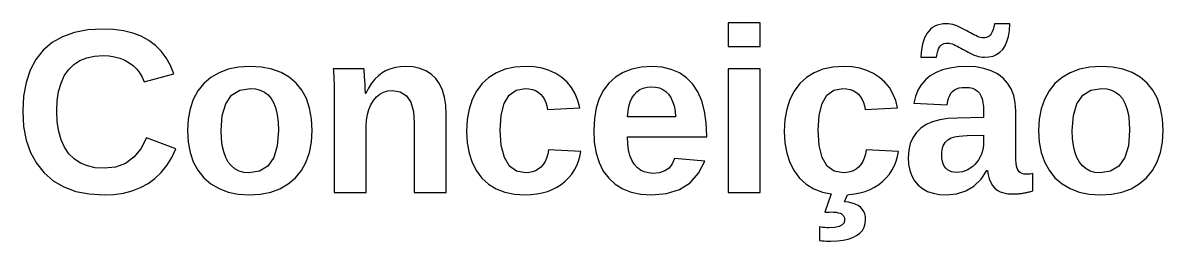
# Model space of a CAD drawing. Header units: metres. Extents: x 19 to 251, y 33 to 186.
# Drawn here: x 210.26 to 250.87, y 148.9 to 156.67 of the extents above; entities that cross this region are included whole.
import ezdxf

# ---------------------------------------------------------------- set-up
doc = ezdxf.new("R2010")
doc.units = ezdxf.units.M

msp = doc.modelspace()

# ---------------------------------------------------------------- linework, layer by layer
for p, q in [((212.577, 156.422), (212.102, 156.331)), ((213.104, 156.452), (212.577, 156.422)), ((213.493, 156.436), (213.104, 156.452)), ((213.852, 156.387), (213.493, 156.436)), ((214.18, 156.306), (213.852, 156.387)), ((236.519, 156.672), (235.375, 156.672)), ((235.375, 156.672), (235.375, 155.829)), ((236.519, 155.829), (236.519, 156.672)), ((242.523, 156.379), (242.466, 156.305)), ((242.587, 156.444), (242.523, 156.379)), ((242.659, 156.503), (242.587, 156.444)), ((242.738, 156.552), (242.659, 156.503)), ((242.828, 156.59), (242.738, 156.552)), ((242.927, 156.617), (242.828, 156.59)), ((243.036, 156.633), (242.927, 156.617)), ((243.155, 156.639), (243.036, 156.633)), ((243.228, 156.636), (243.155, 156.639)), ((243.302, 156.627), (243.228, 156.636)), ((243.375, 156.611), (243.302, 156.627)), ((243.448, 156.589), (243.375, 156.611)), ((243.521, 156.562), (243.448, 156.589)), ((243.594, 156.53), (243.521, 156.562)), ((243.666, 156.497), (243.594, 156.53)), ((243.737, 156.462), (243.666, 156.497)), ((243.806, 156.426), (243.737, 156.462)), ((243.875, 156.389), (243.806, 156.426)), ((243.943, 156.351), (243.875, 156.389)), ((244.008, 156.315), (243.943, 156.351)), ((244.783, 156.35), (244.751, 156.286)), ((244.813, 156.43), (244.783, 156.35)), ((244.84, 156.527), (244.813, 156.43)), ((244.864, 156.639), (244.84, 156.527)), ((245.413, 156.639), (244.864, 156.639)), ((245.358, 156.186), (245.394, 156.398)), ((245.394, 156.398), (245.413, 156.639)), ((211.31, 155.967), (210.993, 155.695)), ((211.68, 156.179), (211.31, 155.967)), ((212.102, 156.331), (211.68, 156.179)), ((214.479, 156.193), (214.18, 156.306)), ((214.748, 156.047), (214.479, 156.193)), ((214.987, 155.87), (214.748, 156.047)), ((242.335, 156.035), (242.303, 155.916)), ((242.372, 156.136), (242.335, 156.035)), ((242.415, 156.225), (242.372, 156.136)), ((242.466, 156.305), (242.415, 156.225)), ((243.024, 155.914), (243.075, 155.932)), ((243.075, 155.932), (243.132, 155.944)), ((243.132, 155.944), (243.196, 155.947)), ((243.196, 155.947), (243.246, 155.944)), ((243.246, 155.944), (243.298, 155.935)), ((243.298, 155.935), (243.353, 155.919)), ((244.072, 156.281), (244.008, 156.315)), ((244.134, 156.247), (244.072, 156.281)), ((244.195, 156.216), (244.134, 156.247)), ((244.253, 156.188), (244.195, 156.216)), ((244.309, 156.166), (244.253, 156.188)), ((244.362, 156.151), (244.309, 156.166)), ((244.413, 156.142), (244.362, 156.151)), ((244.461, 156.138), (244.413, 156.142)), ((244.523, 156.142), (244.461, 156.138)), ((244.58, 156.154), (244.523, 156.142)), ((244.631, 156.174), (244.58, 156.154)), ((244.676, 156.202), (244.631, 156.174)), ((244.715, 156.238), (244.676, 156.202)), ((244.751, 156.286), (244.715, 156.238)), ((245.239, 155.849), (245.307, 156.003)), ((245.307, 156.003), (245.358, 156.186)), ((210.993, 155.695), (210.73, 155.366)), ((215.195, 155.662), (214.987, 155.87)), ((215.374, 155.424), (215.195, 155.662)), ((235.375, 155.829), (236.519, 155.829)), ((242.255, 155.622), (242.24, 155.447)), ((242.276, 155.778), (242.255, 155.622)), ((242.303, 155.916), (242.276, 155.778)), ((242.797, 155.447), (242.821, 155.563)), ((242.821, 155.563), (242.847, 155.662)), ((242.847, 155.662), (242.876, 155.744)), ((242.876, 155.744), (242.908, 155.807)), ((242.908, 155.807), (242.941, 155.854)), ((242.941, 155.854), (242.98, 155.887)), ((242.98, 155.887), (243.024, 155.914)), ((243.353, 155.919), (243.411, 155.898)), ((243.411, 155.898), (243.47, 155.87)), ((243.47, 155.87), (243.532, 155.838)), ((243.532, 155.838), (243.595, 155.805)), ((243.595, 155.805), (243.66, 155.771)), ((243.66, 155.771), (243.726, 155.735)), ((243.726, 155.735), (243.794, 155.697)), ((243.794, 155.697), (243.863, 155.66)), ((243.863, 155.66), (243.932, 155.623)), ((243.932, 155.623), (244.003, 155.589)), ((244.003, 155.589), (244.074, 155.556)), ((244.074, 155.556), (244.146, 155.524)), ((244.811, 155.491), (244.941, 155.546)), ((244.941, 155.546), (245.055, 155.624)), ((245.055, 155.624), (245.155, 155.723)), ((245.155, 155.723), (245.239, 155.849)), ((210.73, 155.366), (210.526, 154.985)), ((211.894, 155.003), (212.078, 155.185)), ((212.078, 155.185), (212.294, 155.326)), ((212.294, 155.326), (212.541, 155.427)), ((212.541, 155.427), (212.819, 155.488)), ((212.819, 155.488), (213.129, 155.508)), ((213.129, 155.508), (213.336, 155.498)), ((213.336, 155.498), (213.533, 155.467)), ((213.533, 155.467), (213.718, 155.416)), ((213.718, 155.416), (213.892, 155.345)), ((213.892, 155.345), (214.054, 155.254)), ((214.054, 155.254), (214.201, 155.145)), ((214.201, 155.145), (214.327, 155.022)), ((215.521, 155.156), (215.374, 155.424)), ((215.639, 154.857), (215.521, 155.156)), ((223.895, 155.121), (223.707, 155.112)), ((224.162, 155.104), (223.895, 155.121)), ((242.24, 155.447), (242.797, 155.447)), ((244.146, 155.524), (244.218, 155.496)), ((244.218, 155.496), (244.29, 155.475)), ((244.29, 155.475), (244.362, 155.459)), ((244.362, 155.459), (244.434, 155.45)), ((244.434, 155.45), (244.506, 155.447)), ((244.506, 155.447), (244.666, 155.458)), ((244.666, 155.458), (244.811, 155.491)), ((210.526, 154.985), (210.381, 154.551)), ((211.624, 154.525), (211.742, 154.783)), ((211.742, 154.783), (211.894, 155.003)), ((214.327, 155.022), (214.433, 154.885)), ((214.433, 154.885), (214.517, 154.733)), ((214.517, 154.733), (214.581, 154.568)), ((214.581, 154.568), (215.639, 154.857)), ((216.964, 154.728), (216.711, 154.509)), ((217.255, 154.898), (216.964, 154.728)), ((217.582, 155.02), (217.255, 154.898)), ((217.948, 155.093), (217.582, 155.02)), ((218.351, 155.117), (217.948, 155.093)), ((218.761, 155.094), (218.351, 155.117)), ((219.132, 155.023), (218.761, 155.094)), ((219.461, 154.906), (219.132, 155.023)), ((219.749, 154.741), (219.461, 154.906)), ((219.996, 154.529), (219.749, 154.741)), ((222.41, 155.036), (221.32, 155.036)), ((221.32, 155.036), (221.325, 154.962)), ((221.325, 154.962), (221.329, 154.885)), ((221.329, 154.885), (221.334, 154.804)), ((221.334, 154.804), (221.338, 154.719)), ((221.338, 154.719), (221.342, 154.631)), ((222.415, 154.995), (222.41, 155.036)), ((222.421, 154.933), (222.415, 154.995)), ((222.428, 154.85), (222.421, 154.933)), ((222.435, 154.747), (222.428, 154.85)), ((222.443, 154.623), (222.435, 154.747)), ((222.926, 154.791), (222.8, 154.667)), ((223.061, 154.893), (222.926, 154.791)), ((223.207, 154.975), (223.061, 154.893)), ((223.363, 155.039), (223.207, 154.975)), ((223.529, 155.085), (223.363, 155.039)), ((223.707, 155.112), (223.529, 155.085)), ((224.403, 155.052), (224.162, 155.104)), ((224.618, 154.966), (224.403, 155.052)), ((224.807, 154.845), (224.618, 154.966)), ((224.969, 154.69), (224.807, 154.845)), ((226.854, 154.728), (226.616, 154.509)), ((227.129, 154.898), (226.854, 154.728)), ((227.441, 155.02), (227.129, 154.898)), ((227.789, 155.093), (227.441, 155.02)), ((228.175, 155.117), (227.789, 155.093)), ((228.475, 155.102), (228.175, 155.117)), ((228.753, 155.055), (228.475, 155.102)), ((229.011, 154.977), (228.753, 155.055)), ((229.246, 154.867), (229.011, 154.977)), ((229.46, 154.727), (229.246, 154.867)), ((229.649, 154.559), (229.46, 154.727)), ((231.369, 154.742), (231.134, 154.531)), ((231.639, 154.906), (231.369, 154.742)), ((231.946, 155.023), (231.639, 154.906)), ((232.289, 155.094), (231.946, 155.023)), ((232.668, 155.117), (232.289, 155.094)), ((233.029, 155.092), (232.668, 155.117)), ((233.355, 155.017), (233.029, 155.092)), ((233.645, 154.891), (233.355, 155.017)), ((233.899, 154.715), (233.645, 154.891)), ((234.117, 154.489), (233.899, 154.715)), ((236.519, 155.036), (235.375, 155.036)), ((235.375, 155.036), (235.375, 150.633)), ((236.519, 150.633), (236.519, 155.036)), ((238.167, 154.728), (237.929, 154.509)), ((238.442, 154.898), (238.167, 154.728)), ((238.754, 155.02), (238.442, 154.898)), ((239.102, 155.093), (238.754, 155.02)), ((239.488, 155.117), (239.102, 155.093)), ((239.788, 155.102), (239.488, 155.117)), ((240.066, 155.055), (239.788, 155.102)), ((240.324, 154.977), (240.066, 155.055)), ((240.559, 154.867), (240.324, 154.977)), ((240.773, 154.727), (240.559, 154.867)), ((240.962, 154.559), (240.773, 154.727)), ((242.579, 154.786), (242.403, 154.641)), ((242.784, 154.905), (242.579, 154.786)), ((243.017, 154.998), (242.784, 154.905)), ((243.278, 155.064), (243.017, 154.998)), ((243.567, 155.104), (243.278, 155.064)), ((243.883, 155.117), (243.567, 155.104)), ((244.202, 155.101), (243.883, 155.117)), ((244.489, 155.051), (244.202, 155.101)), ((244.747, 154.969), (244.489, 155.051)), ((244.973, 154.854), (244.747, 154.969)), ((245.169, 154.706), (244.973, 154.854)), ((247.271, 154.728), (247.018, 154.509)), ((247.561, 154.898), (247.271, 154.728)), ((247.889, 155.02), (247.561, 154.898)), ((248.255, 155.093), (247.889, 155.02)), ((248.658, 155.117), (248.255, 155.093)), ((249.068, 155.094), (248.658, 155.117)), ((249.438, 155.023), (249.068, 155.094)), ((249.768, 154.906), (249.438, 155.023)), ((250.056, 154.741), (249.768, 154.906)), ((250.303, 154.529), (250.056, 154.741)), ((210.381, 154.551), (210.293, 154.065)), ((211.54, 154.229), (211.624, 154.525)), ((216.711, 154.509), (216.5, 154.247)), ((217.992, 154.272), (218.367, 154.332)), ((218.367, 154.332), (218.553, 154.318)), ((218.553, 154.318), (218.72, 154.275)), ((220.201, 154.274), (219.996, 154.529)), ((221.342, 154.631), (221.346, 154.536)), ((221.346, 154.536), (221.349, 154.43)), ((221.349, 154.43), (221.351, 154.314)), ((221.351, 154.314), (221.352, 154.188)), ((222.45, 154.497), (222.443, 154.623)), ((222.456, 154.388), (222.45, 154.497)), ((222.46, 154.296), (222.456, 154.388)), ((222.577, 154.352), (222.479, 154.161)), ((222.684, 154.52), (222.577, 154.352)), ((222.8, 154.667), (222.684, 154.52)), ((225.104, 154.502), (224.969, 154.69)), ((225.209, 154.281), (225.104, 154.502)), ((226.616, 154.509), (226.419, 154.246)), ((227.832, 154.273), (228.15, 154.332)), ((228.15, 154.332), (228.287, 154.324)), ((228.287, 154.324), (228.411, 154.3)), ((229.807, 154.367), (229.649, 154.559)), ((229.935, 154.151), (229.807, 154.367)), ((231.134, 154.531), (230.939, 154.277)), ((232.235, 154.296), (232.359, 154.352)), ((232.359, 154.352), (232.498, 154.386)), ((232.498, 154.386), (232.652, 154.397)), ((232.652, 154.397), (232.797, 154.386)), ((232.797, 154.386), (232.93, 154.354)), ((232.93, 154.354), (233.05, 154.301)), ((234.297, 154.214), (234.117, 154.489)), ((237.929, 154.509), (237.732, 154.246)), ((239.145, 154.273), (239.463, 154.332)), ((239.463, 154.332), (239.6, 154.324)), ((239.6, 154.324), (239.724, 154.3)), ((241.12, 154.367), (240.962, 154.559)), ((241.247, 154.151), (241.12, 154.367)), ((242.256, 154.471), (242.138, 154.276)), ((242.403, 154.641), (242.256, 154.471)), ((243.435, 154.284), (243.514, 154.325)), ((243.514, 154.325), (243.608, 154.354)), ((243.608, 154.354), (243.714, 154.371)), ((243.714, 154.371), (243.835, 154.377)), ((243.835, 154.377), (243.964, 154.368)), ((243.964, 154.368), (244.077, 154.343)), ((244.077, 154.343), (244.176, 154.301)), ((245.332, 154.528), (245.169, 154.706)), ((245.458, 154.322), (245.332, 154.528)), ((245.548, 154.089), (245.458, 154.322)), ((247.018, 154.509), (246.807, 154.247)), ((248.299, 154.272), (248.674, 154.332)), ((248.674, 154.332), (248.86, 154.318)), ((248.86, 154.318), (249.027, 154.275)), ((250.508, 154.274), (250.303, 154.529)), ((210.293, 154.065), (210.264, 153.526)), ((211.49, 153.897), (211.54, 154.229)), ((216.336, 153.95), (216.219, 153.616)), ((216.5, 154.247), (216.336, 153.95)), ((217.492, 153.794), (217.7, 154.093)), ((217.7, 154.093), (217.992, 154.272)), ((218.72, 154.275), (218.869, 154.205)), ((218.869, 154.205), (219, 154.105)), ((219, 154.105), (219.111, 153.978)), ((219.111, 153.978), (219.204, 153.819)), ((220.36, 153.977), (220.201, 154.274)), ((220.473, 153.639), (220.36, 153.977)), ((221.352, 154.188), (221.352, 154.051)), ((221.352, 154.051), (221.352, 150.633)), ((222.462, 154.22), (222.46, 154.296)), ((222.463, 154.161), (222.462, 154.22)), ((222.479, 154.161), (222.463, 154.161)), ((222.658, 153.756), (222.75, 153.907)), ((222.75, 153.907), (222.858, 154.035)), ((222.858, 154.035), (222.979, 154.135)), ((222.979, 154.135), (223.113, 154.206)), ((223.113, 154.206), (223.26, 154.249)), ((223.26, 154.249), (223.419, 154.263)), ((223.419, 154.263), (223.702, 154.216)), ((223.702, 154.216), (223.922, 154.077)), ((223.922, 154.077), (224.079, 153.845)), ((225.284, 154.029), (225.209, 154.281)), ((225.329, 153.745), (225.284, 154.029)), ((226.265, 153.945), (226.155, 153.605)), ((226.419, 154.246), (226.265, 153.945)), ((227.409, 153.8), (227.585, 154.096)), ((227.585, 154.096), (227.832, 154.273)), ((228.411, 154.3), (228.521, 154.26)), ((228.521, 154.26), (228.619, 154.203)), ((228.619, 154.203), (228.704, 154.131)), ((228.704, 154.131), (228.776, 154.045)), ((228.776, 154.045), (228.836, 153.948)), ((228.836, 153.948), (228.885, 153.84)), ((230.032, 153.912), (229.935, 154.151)), ((230.099, 153.648), (230.032, 153.912)), ((230.788, 153.982), (230.68, 153.647)), ((230.939, 154.277), (230.788, 153.982)), ((231.89, 153.856), (231.953, 153.995)), ((231.953, 153.995), (232.031, 154.116)), ((232.031, 154.116), (232.126, 154.217)), ((232.126, 154.217), (232.235, 154.296)), ((233.05, 154.301), (233.158, 154.227)), ((233.158, 154.227), (233.254, 154.131)), ((233.254, 154.131), (233.336, 154.013)), ((233.336, 154.013), (233.402, 153.875)), ((234.437, 153.892), (234.297, 154.214)), ((237.578, 153.945), (237.468, 153.605)), ((237.732, 154.246), (237.578, 153.945)), ((238.722, 153.8), (238.898, 154.096)), ((238.898, 154.096), (239.145, 154.273)), ((239.724, 154.3), (239.834, 154.26)), ((239.834, 154.26), (239.932, 154.203)), ((239.932, 154.203), (240.017, 154.131)), ((240.017, 154.131), (240.089, 154.045)), ((240.089, 154.045), (240.149, 153.948)), ((240.149, 153.948), (240.198, 153.84)), ((241.345, 153.912), (241.247, 154.151)), ((241.412, 153.648), (241.345, 153.912)), ((242.05, 154.056), (241.991, 153.811)), ((242.138, 154.276), (242.05, 154.056)), ((243.203, 153.88), (243.231, 153.991)), ((243.231, 153.991), (243.268, 154.086)), ((243.268, 154.086), (243.314, 154.167)), ((243.314, 154.167), (243.369, 154.232)), ((243.369, 154.232), (243.435, 154.284)), ((244.176, 154.301), (244.259, 154.243)), ((244.259, 154.243), (244.327, 154.167)), ((244.327, 154.167), (244.381, 154.075)), ((244.381, 154.075), (244.423, 153.964)), ((244.423, 153.964), (244.453, 153.836)), ((245.603, 153.827), (245.548, 154.089)), ((246.643, 153.95), (246.526, 153.616)), ((246.807, 154.247), (246.643, 153.95)), ((247.799, 153.794), (248.007, 154.093)), ((248.007, 154.093), (248.299, 154.272)), ((249.027, 154.275), (249.176, 154.205)), ((249.176, 154.205), (249.307, 154.105)), ((249.307, 154.105), (249.418, 153.978)), ((249.418, 153.978), (249.511, 153.819)), ((250.667, 153.977), (250.508, 154.274)), ((250.78, 153.639), (250.667, 153.977)), ((210.264, 153.526), (210.294, 152.988)), ((211.473, 153.526), (211.49, 153.897)), ((211.49, 153.15), (211.473, 153.526)), ((216.219, 153.616), (216.148, 153.245)), ((217.367, 153.376), (217.492, 153.794)), ((219.204, 153.819), (219.276, 153.626)), ((219.276, 153.626), (219.327, 153.398)), ((220.541, 153.259), (220.473, 153.639)), ((222.536, 153.407), (222.587, 153.59)), ((222.587, 153.59), (222.658, 153.756)), ((224.079, 153.845), (224.173, 153.521)), ((224.173, 153.521), (224.205, 153.103)), ((225.344, 153.429), (225.329, 153.745)), ((226.155, 153.605), (226.089, 153.227)), ((227.303, 153.387), (227.409, 153.8)), ((228.885, 153.84), (228.922, 153.721)), ((228.922, 153.721), (228.948, 153.591)), ((228.948, 153.591), (230.099, 153.648)), ((230.68, 153.647), (230.615, 153.271)), ((231.801, 153.331), (231.815, 153.524)), ((231.815, 153.524), (231.844, 153.699)), ((231.844, 153.699), (231.89, 153.856)), ((233.402, 153.875), (233.454, 153.715)), ((233.454, 153.715), (233.49, 153.534)), ((233.49, 153.534), (233.51, 153.331)), ((234.537, 153.524), (234.437, 153.892)), ((234.597, 153.109), (234.537, 153.524)), ((237.468, 153.605), (237.402, 153.227)), ((238.616, 153.387), (238.722, 153.8)), ((240.198, 153.84), (240.235, 153.721)), ((240.235, 153.721), (240.261, 153.591)), ((240.261, 153.591), (241.412, 153.648)), ((241.991, 153.811), (243.184, 153.754)), ((243.184, 153.754), (243.203, 153.88)), ((244.453, 153.836), (244.471, 153.69)), ((244.471, 153.69), (244.477, 153.526)), ((244.477, 153.526), (244.477, 153.303)), ((245.621, 153.539), (245.603, 153.827)), ((245.621, 151.935), (245.621, 153.539)), ((246.526, 153.616), (246.455, 153.245)), ((247.674, 153.376), (247.799, 153.794)), ((249.511, 153.819), (249.582, 153.626)), ((249.582, 153.626), (249.634, 153.398)), ((250.848, 153.259), (250.78, 153.639)), ((211.542, 152.81), (211.49, 153.15)), ((216.148, 153.245), (216.125, 152.839)), ((217.325, 152.839), (217.367, 153.376)), ((219.327, 153.398), (219.358, 153.136)), ((219.358, 153.136), (219.368, 152.839)), ((220.564, 152.839), (220.541, 153.259)), ((222.496, 152.993), (222.506, 153.208)), ((222.506, 153.208), (222.536, 153.407)), ((224.205, 153.103), (224.205, 150.633)), ((225.344, 150.633), (225.344, 153.429)), ((226.089, 153.227), (226.067, 152.81)), ((227.267, 152.855), (227.303, 153.387)), ((230.615, 153.271), (230.593, 152.855)), ((233.51, 153.331), (231.801, 153.331)), ((234.617, 152.648), (234.597, 153.109)), ((237.402, 153.227), (237.38, 152.81)), ((238.58, 152.855), (238.616, 153.387)), ((242.658, 153.151), (242.432, 153.049)), ((242.916, 153.224), (242.658, 153.151)), ((243.207, 153.269), (242.916, 153.224)), ((243.529, 153.286), (243.207, 153.269)), ((244.477, 153.303), (243.529, 153.286)), ((246.455, 153.245), (246.432, 152.839)), ((247.632, 152.839), (247.674, 153.376)), ((249.634, 153.398), (249.665, 153.136)), ((249.665, 153.136), (249.675, 152.839)), ((250.871, 152.839), (250.848, 153.259)), ((210.294, 152.988), (210.385, 152.5)), ((211.629, 152.508), (211.542, 152.81)), ((216.125, 152.839), (216.148, 152.431)), ((217.336, 152.558), (217.325, 152.839)), ((219.368, 152.839), (219.326, 152.297)), ((220.54, 152.429), (220.564, 152.839)), ((222.496, 150.633), (222.496, 152.993)), ((226.067, 152.81), (226.089, 152.403)), ((227.303, 152.307), (227.267, 152.855)), ((230.593, 152.855), (230.614, 152.426)), ((237.38, 152.81), (237.402, 152.403)), ((238.616, 152.307), (238.58, 152.855)), ((242.077, 152.764), (241.952, 152.582)), ((242.238, 152.92), (242.077, 152.764)), ((242.432, 153.049), (242.238, 152.92)), ((246.432, 152.839), (246.455, 152.431)), ((247.642, 152.558), (247.632, 152.839)), ((249.675, 152.839), (249.633, 152.297)), ((250.847, 152.429), (250.871, 152.839)), ((210.385, 152.5), (210.536, 152.062)), ((211.75, 152.244), (211.629, 152.508)), ((214.667, 152.586), (214.471, 152.194)), ((215.712, 152.192), (214.667, 152.586)), ((216.148, 152.431), (216.219, 152.059)), ((217.366, 152.306), (217.336, 152.558)), ((217.417, 152.082), (217.366, 152.306)), ((219.326, 152.297), (219.199, 151.875)), ((220.469, 152.057), (220.54, 152.429)), ((226.089, 152.403), (226.154, 152.033)), ((227.411, 151.881), (227.303, 152.307)), ((230.614, 152.426), (230.678, 152.04)), ((231.803, 152.37), (231.793, 152.615)), ((231.793, 152.615), (234.617, 152.615)), ((231.831, 152.151), (231.803, 152.37)), ((234.617, 152.615), (234.617, 152.648)), ((237.402, 152.403), (237.467, 152.033)), ((238.724, 151.881), (238.616, 152.307)), ((241.863, 152.373), (241.81, 152.139)), ((241.952, 152.582), (241.863, 152.373)), ((243.016, 152.226), (243.04, 152.296)), ((243.04, 152.296), (243.072, 152.359)), ((243.072, 152.359), (243.11, 152.414)), ((243.11, 152.414), (243.154, 152.464)), ((243.154, 152.464), (243.205, 152.507)), ((243.205, 152.507), (243.262, 152.545)), ((243.262, 152.545), (243.326, 152.576)), ((243.326, 152.576), (243.402, 152.603)), ((243.402, 152.603), (243.496, 152.624)), ((243.496, 152.624), (243.61, 152.642)), ((243.61, 152.642), (243.741, 152.655)), ((243.741, 152.655), (243.891, 152.664)), ((243.891, 152.664), (244.477, 152.672)), ((244.472, 152.334), (244.457, 152.222)), ((244.477, 152.448), (244.472, 152.334)), ((244.477, 152.672), (244.477, 152.448)), ((246.455, 152.431), (246.526, 152.059)), ((247.673, 152.306), (247.642, 152.558)), ((247.724, 152.082), (247.673, 152.306)), ((249.633, 152.297), (249.506, 151.875)), ((250.776, 152.057), (250.847, 152.429)), ((210.536, 152.062), (210.747, 151.674)), ((211.906, 152.017), (211.75, 152.244)), ((212.095, 151.829), (211.906, 152.017)), ((214.222, 151.889), (213.92, 151.671)), ((214.471, 152.194), (214.222, 151.889)), ((215.392, 151.596), (215.565, 151.877)), ((215.565, 151.877), (215.712, 152.192)), ((216.219, 152.059), (216.336, 151.724)), ((217.488, 151.886), (217.417, 152.082)), ((217.58, 151.718), (217.488, 151.886)), ((219.199, 151.875), (218.988, 151.574)), ((220.35, 151.721), (220.469, 152.057)), ((226.154, 152.033), (226.263, 151.7)), ((227.591, 151.577), (227.411, 151.881)), ((228.957, 151.996), (228.915, 151.858)), ((228.984, 152.151), (228.957, 151.996)), ((230.132, 152.098), (228.984, 152.151)), ((230.051, 151.753), (230.099, 151.922)), ((230.099, 151.922), (230.132, 152.098)), ((230.678, 152.04), (230.785, 151.697)), ((231.879, 151.957), (231.831, 152.151)), ((231.946, 151.788), (231.879, 151.957)), ((237.467, 152.033), (237.576, 151.7)), ((238.904, 151.577), (238.724, 151.881)), ((240.27, 151.996), (240.228, 151.858)), ((240.297, 152.151), (240.27, 151.996)), ((241.445, 152.098), (240.297, 152.151)), ((241.364, 151.753), (241.412, 151.922)), ((241.412, 151.922), (241.445, 152.098)), ((241.81, 152.139), (241.792, 151.879)), ((241.792, 151.879), (241.806, 151.638)), ((242.984, 151.968), (242.988, 152.062)), ((242.99, 151.849), (242.984, 151.968)), ((242.988, 152.062), (242.998, 152.148)), ((242.998, 152.148), (243.016, 152.226)), ((244.351, 151.901), (244.297, 151.802)), ((244.397, 152.005), (244.351, 151.901)), ((244.432, 152.113), (244.397, 152.005)), ((244.457, 152.222), (244.432, 152.113)), ((245.624, 151.797), (245.621, 151.935)), ((246.526, 152.059), (246.643, 151.724)), ((247.795, 151.886), (247.724, 152.082)), ((247.887, 151.718), (247.795, 151.886)), ((249.506, 151.875), (249.295, 151.574)), ((250.657, 151.721), (250.776, 152.057)), ((210.747, 151.674), (211.019, 151.335)), ((212.314, 151.684), (212.095, 151.829)), ((212.564, 151.579), (212.314, 151.684)), ((212.845, 151.517), (212.564, 151.579)), ((213.157, 151.496), (212.845, 151.517)), ((213.565, 151.54), (213.157, 151.496)), ((213.92, 151.671), (213.565, 151.54)), ((215.194, 151.349), (215.392, 151.596)), ((216.336, 151.724), (216.5, 151.425)), ((217.69, 151.579), (217.58, 151.718)), ((217.819, 151.472), (217.69, 151.579)), ((217.966, 151.395), (217.819, 151.472)), ((218.988, 151.574), (218.693, 151.394)), ((220.184, 151.422), (220.35, 151.721)), ((226.263, 151.7), (226.416, 151.405)), ((227.843, 151.394), (227.591, 151.577)), ((228.62, 151.465), (228.519, 151.407)), ((228.712, 151.539), (228.62, 151.465)), ((228.793, 151.629), (228.712, 151.539)), ((228.861, 151.735), (228.793, 151.629)), ((228.915, 151.858), (228.861, 151.735)), ((229.905, 151.438), (229.986, 151.591)), ((229.986, 151.591), (230.051, 151.753)), ((230.785, 151.697), (230.934, 151.397)), ((232.031, 151.645), (231.946, 151.788)), ((232.135, 151.527), (232.031, 151.645)), ((232.254, 151.435), (232.135, 151.527)), ((233.275, 151.506), (233.122, 151.401)), ((233.392, 151.653), (233.275, 151.506)), ((233.474, 151.842), (233.392, 151.653)), ((234.552, 151.748), (233.474, 151.842)), ((234.326, 151.318), (234.552, 151.748)), ((237.576, 151.7), (237.729, 151.405)), ((239.156, 151.394), (238.904, 151.577)), ((239.933, 151.465), (239.832, 151.407)), ((240.025, 151.539), (239.933, 151.465)), ((240.106, 151.629), (240.025, 151.539)), ((240.174, 151.735), (240.106, 151.629)), ((240.228, 151.858), (240.174, 151.735)), ((241.218, 151.438), (241.299, 151.591)), ((241.299, 151.591), (241.364, 151.753)), ((241.806, 151.638), (241.849, 151.419)), ((243.007, 151.743), (242.99, 151.849)), ((243.036, 151.65), (243.007, 151.743)), ((243.077, 151.57), (243.036, 151.65)), ((243.129, 151.502), (243.077, 151.57)), ((243.19, 151.447), (243.129, 151.502)), ((244.003, 151.496), (243.913, 151.443)), ((244.088, 151.559), (244.003, 151.496)), ((244.166, 151.631), (244.088, 151.559)), ((244.235, 151.712), (244.166, 151.631)), ((244.297, 151.802), (244.235, 151.712)), ((245.634, 151.676), (245.624, 151.797)), ((245.651, 151.574), (245.634, 151.676)), ((245.674, 151.49), (245.651, 151.574)), ((245.704, 151.425), (245.674, 151.49)), ((246.643, 151.724), (246.807, 151.425)), ((247.997, 151.579), (247.887, 151.718)), ((248.126, 151.472), (247.997, 151.579)), ((248.273, 151.395), (248.126, 151.472)), ((249.295, 151.574), (249, 151.394)), ((250.491, 151.422), (250.657, 151.721)), ((211.019, 151.335), (211.346, 151.053)), ((214.722, 150.957), (214.97, 151.136)), ((214.97, 151.136), (215.194, 151.349)), ((216.5, 151.425), (216.711, 151.162)), ((216.711, 151.162), (216.963, 150.943)), ((218.131, 151.349), (217.966, 151.395)), ((218.314, 151.333), (218.131, 151.349)), ((218.693, 151.394), (218.314, 151.333)), ((219.714, 150.941), (219.97, 151.16)), ((219.97, 151.16), (220.184, 151.422)), ((226.416, 151.405), (226.612, 151.148)), ((226.612, 151.148), (226.849, 150.934)), ((228.167, 151.333), (227.843, 151.394)), ((228.293, 151.342), (228.167, 151.333)), ((228.41, 151.366), (228.293, 151.342)), ((228.519, 151.407), (228.41, 151.366)), ((229.572, 151.035), (229.697, 151.157)), ((229.697, 151.157), (229.808, 151.293)), ((229.808, 151.293), (229.905, 151.438)), ((230.934, 151.397), (231.126, 151.14)), ((231.126, 151.14), (231.358, 150.928)), ((232.39, 151.369), (232.254, 151.435)), ((232.541, 151.33), (232.39, 151.369)), ((232.709, 151.317), (232.541, 151.33)), ((232.933, 151.338), (232.709, 151.317)), ((233.122, 151.401), (232.933, 151.338)), ((234.023, 150.983), (234.326, 151.318)), ((237.729, 151.405), (237.925, 151.148)), ((237.925, 151.148), (238.162, 150.934)), ((239.479, 151.333), (239.156, 151.394)), ((239.605, 151.342), (239.479, 151.333)), ((239.723, 151.366), (239.605, 151.342)), ((239.832, 151.407), (239.723, 151.366)), ((240.885, 151.035), (241.01, 151.157)), ((241.01, 151.157), (241.121, 151.293)), ((241.121, 151.293), (241.218, 151.438)), ((241.849, 151.419), (241.921, 151.224)), ((241.921, 151.224), (242.021, 151.05)), ((243.259, 151.405), (243.19, 151.447)), ((243.336, 151.374), (243.259, 151.405)), ((243.421, 151.356), (243.336, 151.374)), ((243.513, 151.35), (243.421, 151.356)), ((243.619, 151.355), (243.513, 151.35)), ((243.72, 151.373), (243.619, 151.355)), ((243.819, 151.402), (243.72, 151.373)), ((243.913, 151.443), (243.819, 151.402)), ((244.133, 150.864), (244.384, 151.107)), ((244.384, 151.107), (244.595, 151.419)), ((244.595, 151.419), (244.62, 151.419)), ((244.62, 151.419), (244.643, 151.262)), ((244.643, 151.262), (244.679, 151.122)), ((244.679, 151.122), (244.728, 150.997)), ((245.742, 151.374), (245.704, 151.425)), ((245.789, 151.335), (245.742, 151.374)), ((245.845, 151.307), (245.789, 151.335)), ((245.909, 151.29), (245.845, 151.307)), ((245.983, 151.284), (245.909, 151.29)), ((246.035, 151.285), (245.983, 151.284)), ((246.086, 151.288), (246.035, 151.285)), ((246.136, 151.293), (246.086, 151.288)), ((246.186, 151.3), (246.136, 151.293)), ((246.235, 151.309), (246.186, 151.3)), ((246.235, 150.69), (246.235, 151.309)), ((246.807, 151.425), (247.018, 151.162)), ((247.018, 151.162), (247.27, 150.943)), ((248.438, 151.349), (248.273, 151.395)), ((248.621, 151.333), (248.438, 151.349)), ((249, 151.394), (248.621, 151.333)), ((250.021, 150.941), (250.277, 151.16)), ((250.277, 151.16), (250.491, 151.422)), ((211.346, 151.053), (211.723, 150.834)), ((211.723, 150.834), (212.151, 150.677)), ((212.151, 150.677), (212.629, 150.583)), ((213.845, 150.617), (214.158, 150.698)), ((214.158, 150.698), (214.45, 150.811)), ((214.45, 150.811), (214.722, 150.957)), ((216.963, 150.943), (217.251, 150.772)), ((217.251, 150.772), (217.574, 150.65)), ((219.093, 150.649), (219.422, 150.771)), ((219.422, 150.771), (219.714, 150.941)), ((226.849, 150.934), (227.121, 150.767)), ((227.121, 150.767), (227.431, 150.647)), ((228.76, 150.622), (228.944, 150.676)), ((228.944, 150.676), (229.119, 150.745)), ((229.119, 150.745), (229.283, 150.829)), ((229.283, 150.829), (229.434, 150.926)), ((229.434, 150.926), (229.572, 151.035)), ((231.358, 150.928), (231.626, 150.764)), ((231.626, 150.764), (231.931, 150.646)), ((233.186, 150.6), (233.643, 150.744)), ((233.643, 150.744), (234.023, 150.983)), ((238.162, 150.934), (238.434, 150.767)), ((238.434, 150.767), (238.744, 150.647)), ((240.073, 150.622), (240.256, 150.676)), ((240.256, 150.676), (240.432, 150.745)), ((240.432, 150.745), (240.596, 150.829)), ((240.596, 150.829), (240.747, 150.926)), ((240.747, 150.926), (240.885, 151.035)), ((242.021, 151.05), (242.15, 150.9)), ((242.15, 150.9), (242.305, 150.775)), ((242.305, 150.775), (242.481, 150.677)), ((242.481, 150.677), (242.681, 150.608)), ((243.515, 150.587), (243.843, 150.691)), ((243.843, 150.691), (244.133, 150.864)), ((244.728, 150.997), (244.79, 150.889)), ((244.79, 150.889), (244.866, 150.796)), ((244.866, 150.796), (244.957, 150.72)), ((244.957, 150.72), (245.066, 150.661)), ((245.066, 150.661), (245.194, 150.619)), ((246.052, 150.646), (246.085, 150.654)), ((246.085, 150.654), (246.12, 150.663)), ((246.12, 150.663), (246.157, 150.672)), ((246.157, 150.672), (246.195, 150.681)), ((246.195, 150.681), (246.235, 150.69)), ((247.27, 150.943), (247.558, 150.772)), ((247.558, 150.772), (247.881, 150.65)), ((249.4, 150.649), (249.729, 150.771)), ((249.729, 150.771), (250.021, 150.941)), ((212.629, 150.583), (213.157, 150.552)), ((213.157, 150.552), (213.511, 150.568)), ((213.511, 150.568), (213.845, 150.617)), ((217.574, 150.65), (217.932, 150.577)), ((217.932, 150.577), (218.326, 150.552)), ((218.326, 150.552), (218.728, 150.576)), ((218.728, 150.576), (219.093, 150.649)), ((221.352, 150.633), (222.496, 150.633)), ((224.205, 150.633), (225.344, 150.633)), ((227.431, 150.647), (227.776, 150.576)), ((227.776, 150.576), (228.158, 150.552)), ((228.158, 150.552), (228.367, 150.56)), ((228.367, 150.56), (228.568, 150.583)), ((228.568, 150.583), (228.76, 150.622)), ((231.931, 150.646), (232.273, 150.576)), ((232.273, 150.576), (232.652, 150.552)), ((232.652, 150.552), (233.186, 150.6)), ((235.375, 150.633), (236.519, 150.633)), ((238.744, 150.647), (239.054, 150.583)), ((239.054, 150.583), (238.82, 149.934)), ((239.52, 150.3), (239.624, 150.558)), ((239.665, 150.286), (239.52, 150.3)), ((239.624, 150.558), (239.68, 150.56)), ((239.795, 150.26), (239.665, 150.286)), ((239.68, 150.56), (239.881, 150.583)), ((239.908, 150.223), (239.795, 150.26)), ((239.881, 150.583), (240.073, 150.622)), ((242.681, 150.608), (242.903, 150.566)), ((242.903, 150.566), (243.147, 150.552)), ((243.147, 150.552), (243.515, 150.587)), ((245.194, 150.619), (245.339, 150.593)), ((245.339, 150.593), (245.503, 150.585)), ((245.503, 150.585), (245.55, 150.585)), ((245.55, 150.585), (245.595, 150.586)), ((245.595, 150.586), (245.638, 150.588)), ((245.638, 150.588), (245.678, 150.59)), ((245.678, 150.59), (245.716, 150.593)), ((245.716, 150.593), (245.753, 150.596)), ((245.753, 150.596), (245.788, 150.6)), ((245.788, 150.6), (245.823, 150.604)), ((245.823, 150.604), (245.856, 150.608)), ((245.856, 150.608), (245.889, 150.613)), ((245.889, 150.613), (245.922, 150.618)), ((245.922, 150.618), (245.954, 150.624)), ((245.954, 150.624), (245.987, 150.631)), ((245.987, 150.631), (246.019, 150.638)), ((246.019, 150.638), (246.052, 150.646)), ((247.881, 150.65), (248.239, 150.577)), ((248.239, 150.577), (248.633, 150.552)), ((248.633, 150.552), (249.035, 150.576)), ((249.035, 150.576), (249.4, 150.649)), ((238.82, 149.934), (238.847, 149.937)), ((238.847, 149.937), (238.882, 149.939)), ((238.882, 149.939), (238.924, 149.941)), ((238.924, 149.941), (238.974, 149.941)), ((238.974, 149.941), (239.032, 149.942)), ((239.032, 149.942), (239.133, 149.939)), ((239.133, 149.939), (239.222, 149.931)), ((239.222, 149.931), (239.298, 149.917)), ((239.298, 149.917), (239.363, 149.898)), ((239.363, 149.898), (239.414, 149.873)), ((239.414, 149.873), (239.455, 149.842)), ((239.455, 149.842), (239.487, 149.806)), ((240.006, 150.174), (239.908, 150.223)), ((240.088, 150.113), (240.006, 150.174)), ((240.154, 150.042), (240.088, 150.113)), ((240.206, 149.963), (240.154, 150.042)), ((240.243, 149.876), (240.206, 149.963)), ((240.265, 149.781), (240.243, 149.876)), ((239.439, 149.481), (239.328, 149.425)), ((239.506, 149.56), (239.439, 149.481)), ((239.487, 149.806), (239.51, 149.763)), ((239.528, 149.661), (239.506, 149.56)), ((239.51, 149.763), (239.524, 149.715)), ((239.524, 149.715), (239.528, 149.661)), ((240.222, 149.401), (240.26, 149.532)), ((240.26, 149.532), (240.273, 149.677)), ((240.273, 149.677), (240.265, 149.781)), ((238.688, 149.399), (238.629, 149.409)), ((238.629, 149.409), (238.629, 148.929)), ((238.752, 149.391), (238.688, 149.399)), ((238.82, 149.385), (238.752, 149.391)), ((238.893, 149.381), (238.82, 149.385)), ((238.971, 149.38), (238.893, 149.381)), ((239.172, 149.392), (238.971, 149.38)), ((239.328, 149.425), (239.172, 149.392)), ((239.657, 148.975), (239.817, 149.029)), ((239.817, 149.029), (239.956, 149.1)), ((239.956, 149.1), (240.07, 149.185)), ((240.07, 149.185), (240.159, 149.286)), ((240.159, 149.286), (240.222, 149.401)), ((238.629, 148.929), (238.718, 148.92)), ((238.718, 148.92), (238.804, 148.913)), ((238.804, 148.913), (238.886, 148.908)), ((238.886, 148.908), (238.965, 148.905)), ((238.965, 148.905), (239.04, 148.904)), ((239.04, 148.904), (239.268, 148.912)), ((239.268, 148.912), (239.474, 148.936)), ((239.474, 148.936), (239.657, 148.975))]:
    msp.add_line(p, q)

doc.saveas('drawing.dxf')
